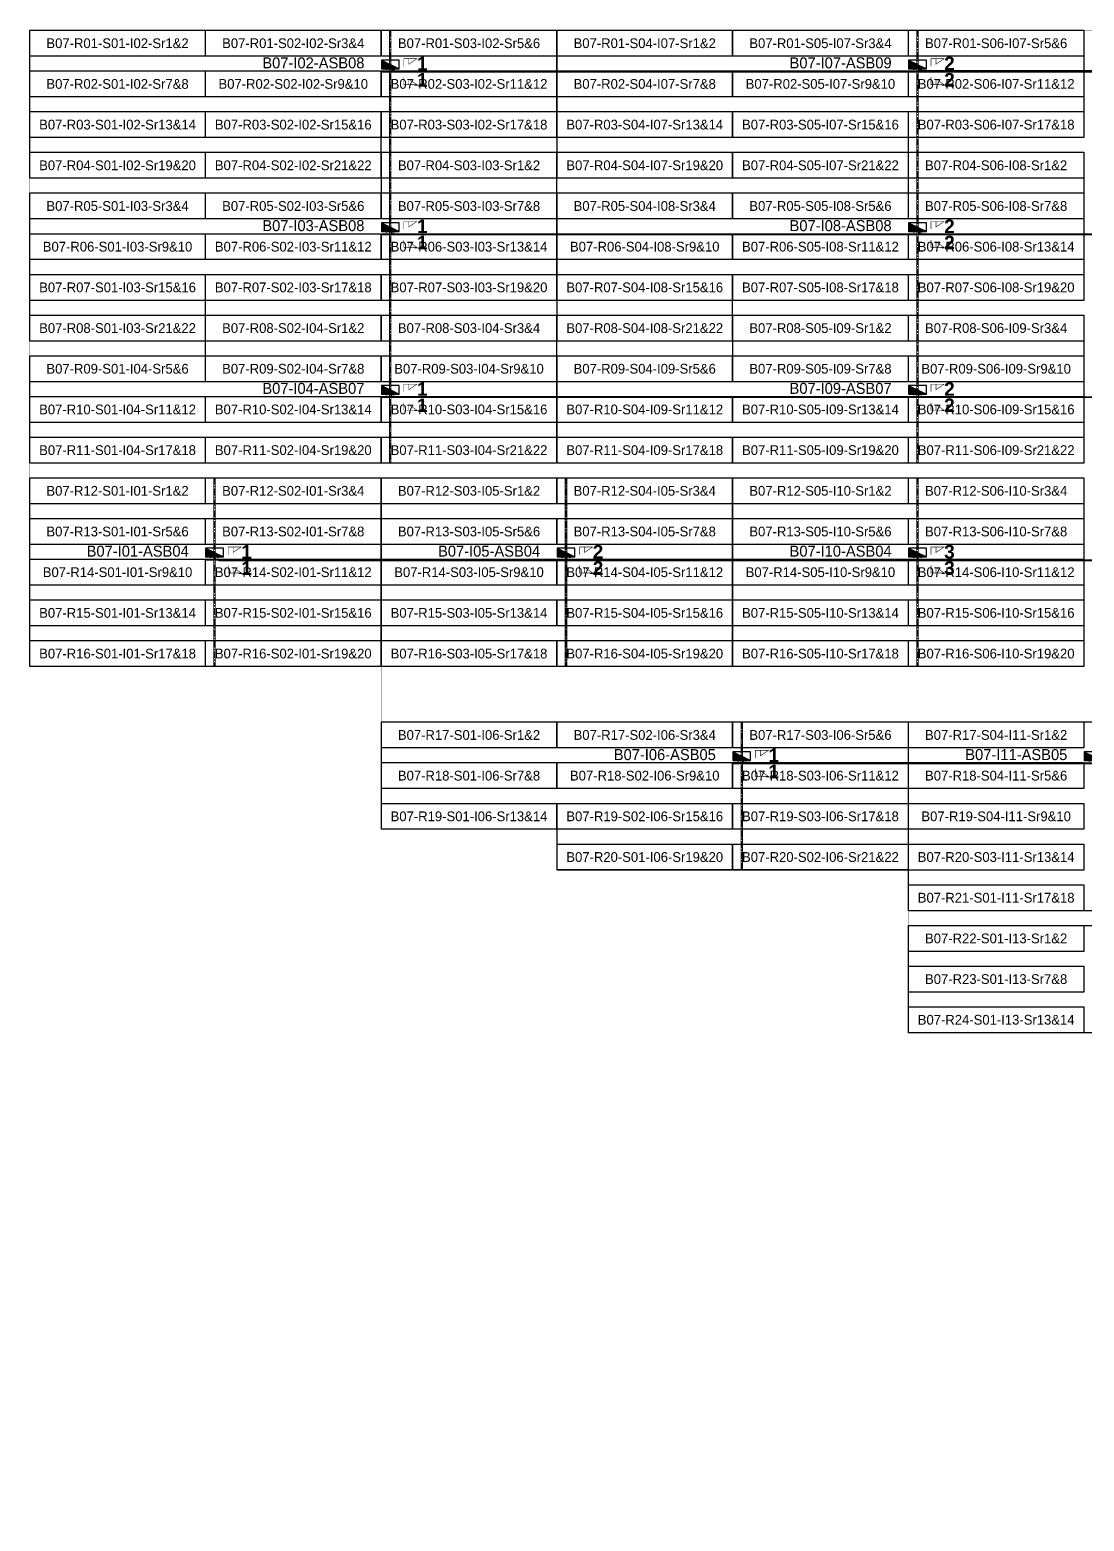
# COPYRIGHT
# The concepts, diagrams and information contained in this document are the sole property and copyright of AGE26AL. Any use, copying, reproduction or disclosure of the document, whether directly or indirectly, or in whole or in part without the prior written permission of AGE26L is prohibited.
# Model space of a CAD drawing. Header units: metres. Extents: x 529751 to 530334, y 2674512 to 2674787.
# Drawn here: x 529750.8 to 529945.1, y 2674511.8 to 2674786.7 of the extents above; entities that cross this region are included whole.
import ezdxf
from ezdxf.enums import TextEntityAlignment as Align

# ---------------------------------------------------------------- set-up
doc = ezdxf.new("R2010")
doc.units = ezdxf.units.M
doc.linetypes.add('CENTER', pattern=[2, 1.25, -0.25, 0.25, -0.25])
doc.layers.add('Boundary-12.5 MW Block', color=6, linetype='Continuous', lineweight=9)
doc.layers.add('PILE', color=1, linetype='Continuous', lineweight=15)
for name, color, linetype in [('DC Trench BL-07', 40, 'Continuous'), ('E-Inverter Grouping', 2, 'Continuous'), ('Inverter Block-07', 7, 'Continuous'), ('LT Cable(AG) INV to LT Panel BL-07', 2, 'Continuous'), ('Messenger Wire Block-07 (Master Path)', 30, 'Continuous'), ('Messenger Wire Block-07 (MW Path)', 191, 'Continuous'), ('MMS Table Block-07', 8, 'Continuous'), ('Plan Line - DC BL-07', 40, 'Continuous'), ('Section Marking BL-07', 2, 'Continuous')]:
    doc.layers.add(name, color=color, linetype=linetype)
doc.styles.add('BoldTextStyle', font='arialbd.ttf')
doc.styles.get("Standard").update_dxf_attribs({"font": 'Adani Regular.ttf'})

# ---------------------------------------------------------------- blocks, each defined once
blk = doc.blocks.new('MMS Table (32.292 x 4.788)')
at = {"color": 0}
blk.add_lwpolyline([(0, -0.002), (0, 4.786), (32.292, 4.786), (32.292, -0.002)], close=True, dxfattribs=at)
at = {"color": 7}
blk.add_attdef('ID1', text='', height=1.8, dxfattribs=at).set_placement((16.146, 2.392), align=Align.MIDDLE_CENTER)
blk = doc.blocks.new('Inverter Block')
h = blk.add_hatch(color=0)
h.dxf.hatch_style = 1
h.paths.add_polyline_path([(-1.46, 2.27), (-1.46, 0.85), (1.46, 0.85)])
at = {"color": 0}
blk.add_lwpolyline([(1.46, 2.27), (-1.46, 2.27), (-1.46, 0.85), (1.46, 0.85)], close=True, dxfattribs=at)
blk.add_lwpolyline([(-1.46, 2.27), (1.46, 0.85)], dxfattribs=at)
at = {"layer": 'PILE'}
for centre in [(-0.61, 0.85), (0.61, 0.85)]:
    blk.add_circle(centre, 0.156, dxfattribs=at)
at = {"color": 7}
blk.add_attdef('ID', (-1.46, 3.01), '', height=1.8, dxfattribs=at)

msp = doc.modelspace()

# ---------------------------------------------------------------- linework, layer by layer
at = {"layer": 'Boundary-12.5 MW Block', "const_width": 0.05}
msp.add_lwpolyline([(529750.79, 2674786.58), (530333.75, 2674786.58), (530333.75, 2674511.79), (530171.89, 2674511.79), (530171.89, 2674519.29), (530139.5, 2674519.29), (530139.5, 2674534.29), (530107.1, 2674534.29), (530107.1, 2674541.79), (530074.71, 2674541.79), (530074.71, 2674564.29), (530009.93, 2674564.29), (530009.93, 2674579.29), (529977.54, 2674579.29), (529977.54, 2674601.79), (529912.75, 2674601.79), (529912.75, 2674631.79), (529847.97, 2674631.79), (529847.97, 2674639.29), (529815.58, 2674639.29), (529815.58, 2674669.29), (529750.79, 2674669.29)], close=True, dxfattribs=at)
at = {"layer": 'DC Trench BL-07', "color": 40, "const_width": 0.15}
for points in [[(529817.36, 2674786.58), (529817.06, 2674786.58), (529817.06, 2674706.79), (529817.36, 2674706.79)], [(529914.54, 2674786.58), (529914.24, 2674786.58), (529914.24, 2674706.79), (529914.54, 2674706.79)], [(529784.97, 2674704.08), (529784.67, 2674704.08), (529784.67, 2674669.29), (529784.97, 2674669.29)], [(529849.76, 2674704.08), (529849.45, 2674704.08), (529849.45, 2674669.29), (529849.76, 2674669.29)], [(529914.54, 2674704.08), (529914.24, 2674704.08), (529914.24, 2674669.29), (529914.54, 2674669.29)], [(529882.15, 2674659.08), (529881.85, 2674659.08), (529881.85, 2674631.79), (529882.15, 2674631.79)]]:
    msp.add_lwpolyline(points, close=True, dxfattribs=at)
at = {"layer": 'E-Inverter Grouping'}
for points in [[(529847.87, 2674766.79), (529815.48, 2674766.79), (529815.48, 2674759.29), (529750.79, 2674759.29), (529750.79, 2674786.58), (529847.87, 2674786.58)], [(529945.04, 2674766.79), (529912.65, 2674766.79), (529912.65, 2674759.29), (529847.97, 2674759.29), (529847.97, 2674786.58), (529945.04, 2674786.58)], [(529847.87, 2674736.79), (529783.08, 2674736.79), (529783.08, 2674729.29), (529750.79, 2674729.29), (529750.79, 2674756.58), (529815.58, 2674756.58), (529815.58, 2674764.08), (529847.87, 2674764.08)], [(529945.04, 2674736.79), (529880.26, 2674736.79), (529880.26, 2674729.29), (529847.97, 2674729.29), (529847.97, 2674756.58), (529912.75, 2674756.58), (529912.75, 2674764.08), (529945.04, 2674764.08)], [(529847.87, 2674706.79), (529750.79, 2674706.79), (529750.79, 2674726.58), (529783.18, 2674726.58), (529783.18, 2674734.08), (529847.87, 2674734.08)], [(529945.04, 2674706.79), (529847.97, 2674706.79), (529847.97, 2674726.58), (529880.36, 2674726.58), (529880.36, 2674734.08), (529945.04, 2674734.08)], [(529912.65, 2674631.79), (529847.97, 2674631.79), (529847.97, 2674639.29), (529815.58, 2674639.29), (529815.58, 2674659.08), (529912.65, 2674659.08)]]:
    msp.add_lwpolyline(points, close=True, dxfattribs=at)
at = {"layer": 'E-Inverter Grouping', "color": 3}
for points in [[(529815.48, 2674669.29), (529750.79, 2674669.29), (529750.79, 2674704.08), (529815.48, 2674704.08)], [(529880.26, 2674669.29), (529815.58, 2674669.29), (529815.58, 2674704.08), (529880.26, 2674704.08)], [(529945.04, 2674669.29), (529880.36, 2674669.29), (529880.36, 2674704.08), (529945.04, 2674704.08)], [(529977.44, 2674624.29), (529912.75, 2674624.29), (529912.75, 2674659.08), (529977.44, 2674659.08)], [(530009.83, 2674594.29), (529977.54, 2674594.29), (529977.54, 2674601.79), (529912.75, 2674601.79), (529912.75, 2674621.58), (530009.83, 2674621.58)]]:
    msp.add_lwpolyline(points, close=True, dxfattribs=at)
at = {"layer": 'LT Cable(AG) INV to LT Panel BL-07'}
for points in [[(530034.97, 2674691.82), (530032.33, 2674691.82, -0.160873), (530031.79, 2674692), (530030.29, 2674693.11, 0.103275), (530029.93, 2674693.19), (530024.19, 2674693.19, -0.414214), (530023.29, 2674694.09), (530023.29, 2674705.27, 0.091166), (530023.23, 2674705.59), (530022.95, 2674706.32, -0.091166), (530022.89, 2674706.64), (530022.89, 2674778.15, 0.414214), (530021.99, 2674779.05), (529818.11, 2674779.05, -0.414214), (529817.21, 2674779.95), (529817.21, 2674780.19)], [(530032.98, 2674691.85), (530032.34, 2674691.85, -0.160731), (530031.8, 2674692.03), (530030.3, 2674693.14, 0.103275), (530029.94, 2674693.21), (530024.21, 2674693.21, -0.414214), (530023.31, 2674694.11), (530023.31, 2674705.28, 0.091166), (530023.25, 2674705.6), (530022.98, 2674706.32, -0.091166), (530022.92, 2674706.64), (530022.92, 2674778.17, 0.414214), (530022.02, 2674779.07), (529915.29, 2674779.07, -0.414214), (529914.39, 2674779.97), (529914.39, 2674780.19)], [(530034.97, 2674691.75), (530032.31, 2674691.75, -0.161305), (530031.77, 2674691.93), (530030.28, 2674693.04, 0.103275), (530029.92, 2674693.11), (530024.11, 2674693.11, -0.414214), (530023.21, 2674694.01), (530023.21, 2674705.26, 0.091166), (530023.15, 2674705.58), (530022.88, 2674706.3, -0.091166), (530022.82, 2674706.62), (530022.82, 2674748.07, 0.414214), (530021.92, 2674748.97), (529818.11, 2674748.97, -0.414214), (529817.21, 2674749.87), (529817.21, 2674750.19)], [(530034.97, 2674691.77), (530032.31, 2674691.77, -0.16116), (530031.78, 2674691.95), (530030.28, 2674693.06, 0.103275), (530029.92, 2674693.14), (530024.14, 2674693.14, -0.414214), (530023.24, 2674694.04), (530023.24, 2674705.26, 0.091166), (530023.18, 2674705.58), (530022.9, 2674706.31, -0.091166), (530022.84, 2674706.63), (530022.84, 2674748.1, 0.414214), (530021.94, 2674749), (529915.29, 2674749, -0.414214), (529914.39, 2674749.9), (529914.39, 2674750.19)], [(530037.12, 2674691.67), (530032.29, 2674691.67, -0.161743), (530031.75, 2674691.85), (530030.26, 2674692.96, 0.103275), (530029.9, 2674693.04), (530024.04, 2674693.04, -0.414214), (530023.14, 2674693.94), (530023.14, 2674705.24, 0.091166), (530023.08, 2674705.56), (530022.8, 2674706.29, -0.091166), (530022.74, 2674706.61), (530022.74, 2674718, 0.414214), (530021.84, 2674718.9), (529818.11, 2674718.9, -0.414214), (529817.21, 2674719.8), (529817.21, 2674720.19)], [(530037.12, 2674691.7), (530032.29, 2674691.7, -0.161596), (530031.76, 2674691.88), (530030.27, 2674692.99, 0.103275), (530029.91, 2674693.06), (530024.06, 2674693.06, -0.414214), (530023.16, 2674693.96), (530023.16, 2674705.25, 0.091166), (530023.1, 2674705.57), (530022.83, 2674706.29, -0.091166), (530022.77, 2674706.61), (530022.77, 2674718.02, 0.414214), (530021.87, 2674718.92), (529915.29, 2674718.92, -0.414214), (529914.39, 2674719.82), (529914.39, 2674720.19)], [(530037.71, 2674690.36), (530037.71, 2674690.67, 0.414214), (530036.81, 2674691.57), (530032.26, 2674691.57, -0.162338), (530031.72, 2674691.75), (530030.24, 2674692.86, 0.103275), (530029.88, 2674692.94), (530023.94, 2674692.94, -0.414214), (530023.04, 2674693.84), (530023.04, 2674705.23, 0.091166), (530022.98, 2674705.55), (530022.7, 2674706.27, -0.091166), (530022.64, 2674706.59), (530022.64, 2674710.4, 0.414214), (530021.74, 2674711.3), (530009.28, 2674711.3, 0.414214), (530008.38, 2674710.4), (530008.38, 2674689.7, -0.414214), (530007.48, 2674688.8), (529785.72, 2674688.8, -0.414214), (529784.82, 2674689.7), (529784.82, 2674690.19)], [(530037.74, 2674690.36), (530037.74, 2674690.7, 0.414214), (530036.84, 2674691.6), (530032.27, 2674691.6, -0.162188), (530031.73, 2674691.78), (530030.25, 2674692.89, 0.103275), (530029.89, 2674692.96), (530023.96, 2674692.96, -0.414214), (530023.06, 2674693.86), (530023.06, 2674705.23, 0.091166), (530023, 2674705.55), (530022.73, 2674706.28, -0.091166), (530022.67, 2674706.6), (530022.67, 2674710.42, 0.414214), (530021.77, 2674711.32), (530009.25, 2674711.32, 0.414214), (530008.35, 2674710.42), (530008.35, 2674689.72, -0.414214), (530007.45, 2674688.82), (529850.51, 2674688.82, -0.414214), (529849.61, 2674689.72), (529849.61, 2674690.19)], [(530037.76, 2674690.36), (530037.76, 2674690.72, 0.414214), (530036.86, 2674691.62), (530032.27, 2674691.62, -0.162039), (530031.73, 2674691.8), (530030.25, 2674692.91, 0.103275), (530029.89, 2674692.99), (530023.99, 2674692.99, -0.414214), (530023.09, 2674693.89), (530023.09, 2674705.23, 0.091166), (530023.03, 2674705.55), (530022.75, 2674706.28, -0.091166), (530022.69, 2674706.6), (530022.69, 2674710.45, 0.414214), (530021.79, 2674711.35), (530009.23, 2674711.35, 0.414214), (530008.33, 2674710.45), (530008.33, 2674689.75, -0.414214), (530007.43, 2674688.85), (529915.29, 2674688.85, -0.414214), (529914.39, 2674689.75), (529914.39, 2674690.19)], [(530036.07, 2674690.29), (530032.46, 2674690.29, -0.102793), (530032.11, 2674690.36), (530030.18, 2674691.2, 0.042157), (530030.03, 2674691.21), (530024.04, 2674691.21, 0.414214), (530023.14, 2674690.31), (530023.14, 2674660.72, -0.054562), (530023.11, 2674660.53), (530022.87, 2674659.42, 0.054562), (530022.85, 2674659.23), (530022.85, 2674652.37, -0.414214), (530021.95, 2674651.47), (529882.9, 2674651.47, -0.414214), (529882, 2674652.37), (529882, 2674652.69)]]:
    msp.add_lwpolyline(points, format="xyb", dxfattribs=at)
at = {"layer": 'Messenger Wire Block-07 (Master Path)'}
for points in [[(529815.58, 2674778.94), (530022.78, 2674778.94)], [(529815.58, 2674748.94), (530022.78, 2674748.94)], [(529815.58, 2674718.94), (530022.78, 2674718.94)], [(529783.18, 2674688.94), (530008.24, 2674688.94)], [(529880.36, 2674651.44), (530022.89, 2674651.44)]]:
    msp.add_lwpolyline(points, dxfattribs=at)
at = {"layer": 'Messenger Wire Block-07 (MW Path)', "const_width": 0.1}
for points in [[(529815.58, 2674778.94), (530022.78, 2674778.94)], [(529815.58, 2674748.94), (530022.78, 2674748.94)], [(529815.58, 2674718.94), (530022.78, 2674718.94)], [(529783.18, 2674688.94), (530008.24, 2674688.94)], [(529880.36, 2674651.44), (530022.89, 2674651.44)]]:
    msp.add_lwpolyline(points, dxfattribs=at)
at = {"layer": 'Plan Line - DC BL-07', "color": 6, "linetype": 'CENTER'}
for points in [[(529817.21, 2674786.58), (529817.21, 2674706.79)], [(529914.39, 2674786.58), (529914.39, 2674706.79)], [(529784.82, 2674704.08), (529784.82, 2674669.29)], [(529849.61, 2674704.08), (529849.61, 2674669.29)], [(529914.39, 2674704.08), (529914.39, 2674669.29)], [(529882, 2674659.08), (529882, 2674631.79)]]:
    msp.add_lwpolyline(points, dxfattribs=at)
at = {"layer": 'Section Marking BL-07', "color": 94, "lineweight": 35, "true_color": 0x00a500, "const_width": 0.1}
for points in [[(529819.71, 2674779.94), (529819.71, 2674781.33), (529822.11, 2674781.33), (529820.63, 2674780.32), (529820.63, 2674781.33)], [(529916.89, 2674779.94), (529916.89, 2674781.33), (529919.29, 2674781.33), (529917.81, 2674780.32), (529917.81, 2674781.33)], [(529819.71, 2674777.94), (529819.71, 2674776.55), (529822.11, 2674776.55), (529820.63, 2674777.56), (529820.63, 2674776.55)], [(529916.89, 2674777.94), (529916.89, 2674776.55), (529919.29, 2674776.55), (529917.81, 2674777.56), (529917.81, 2674776.55)], [(529819.71, 2674749.94), (529819.71, 2674751.33), (529822.11, 2674751.33), (529820.63, 2674750.32), (529820.63, 2674751.33)], [(529916.89, 2674749.94), (529916.89, 2674751.33), (529919.29, 2674751.33), (529917.81, 2674750.32), (529917.81, 2674751.33)], [(529819.71, 2674747.94), (529819.71, 2674746.55), (529822.11, 2674746.55), (529820.63, 2674747.56), (529820.63, 2674746.55)], [(529916.89, 2674747.94), (529916.89, 2674746.55), (529919.29, 2674746.55), (529917.81, 2674747.56), (529917.81, 2674746.55)], [(529819.71, 2674719.94), (529819.71, 2674721.33), (529822.11, 2674721.33), (529820.63, 2674720.32), (529820.63, 2674721.33)], [(529916.89, 2674719.94), (529916.89, 2674721.33), (529919.29, 2674721.33), (529917.81, 2674720.32), (529917.81, 2674721.33)], [(529819.71, 2674717.94), (529819.71, 2674716.55), (529822.11, 2674716.55), (529820.63, 2674717.56), (529820.63, 2674716.55)], [(529916.89, 2674717.94), (529916.89, 2674716.55), (529919.29, 2674716.55), (529917.81, 2674717.56), (529917.81, 2674716.55)], [(529787.32, 2674689.94), (529787.32, 2674691.33), (529789.72, 2674691.33), (529788.24, 2674690.32), (529788.24, 2674691.33)], [(529852.11, 2674689.94), (529852.11, 2674691.33), (529854.51, 2674691.33), (529853.03, 2674690.32), (529853.03, 2674691.33)], [(529916.89, 2674689.94), (529916.89, 2674691.33), (529919.29, 2674691.33), (529917.81, 2674690.32), (529917.81, 2674691.33)], [(529787.32, 2674687.94), (529787.32, 2674686.55), (529789.72, 2674686.55), (529788.24, 2674687.56), (529788.24, 2674686.55)], [(529852.11, 2674687.94), (529852.11, 2674686.55), (529854.51, 2674686.55), (529853.03, 2674687.56), (529853.03, 2674686.55)], [(529916.89, 2674687.94), (529916.89, 2674686.55), (529919.29, 2674686.55), (529917.81, 2674687.56), (529917.81, 2674686.55)], [(529884.5, 2674652.44), (529884.5, 2674653.83), (529886.9, 2674653.83), (529885.42, 2674652.82), (529885.42, 2674653.83)], [(529884.5, 2674650.44), (529884.5, 2674649.05), (529886.9, 2674649.05), (529885.42, 2674650.06), (529885.42, 2674649.05)]]:
    msp.add_lwpolyline(points, dxfattribs=at)

# ---------------------------------------------------------------- block references
at = {"layer": 'Inverter Block-07'}
ref = msp.add_blockref('Inverter Block', (529817.21, 2674778.53), dxfattribs=dict(at, xscale=1.124999999976148, yscale=1.124999999976148, zscale=1.124999999976148))
ref.add_attrib('ID', 'B07-I02-ASB08', (529793.63, 2674779.55), dxfattribs={"layer": '0', "color": 7, "height": 2.025})
ref = msp.add_blockref('Inverter Block', (529914.39, 2674778.53), dxfattribs=dict(at, xscale=1.124999999976148, yscale=1.124999999976148, zscale=1.124999999976148))
ref.add_attrib('ID', 'B07-I07-ASB09', (529890.81, 2674779.55), dxfattribs={"layer": '0', "color": 7, "height": 2.025})
ref = msp.add_blockref('Inverter Block', (529817.21, 2674748.53), dxfattribs=dict(at, xscale=1.124999999976148, yscale=1.124999999976148, zscale=1.124999999976148))
ref.add_attrib('ID', 'B07-I03-ASB08', (529793.63, 2674749.55), dxfattribs={"layer": '0', "color": 7, "height": 2.025})
ref = msp.add_blockref('Inverter Block', (529914.39, 2674748.53), dxfattribs=dict(at, xscale=1.124999999976148, yscale=1.124999999976148, zscale=1.124999999976148))
ref.add_attrib('ID', 'B07-I08-ASB08', (529890.81, 2674749.55), dxfattribs={"layer": '0', "color": 7, "height": 2.025})
ref = msp.add_blockref('Inverter Block', (529817.21, 2674718.53), dxfattribs=dict(at, xscale=1.124999999976148, yscale=1.124999999976148, zscale=1.124999999976148))
ref.add_attrib('ID', 'B07-I04-ASB07', (529793.63, 2674719.55), dxfattribs={"layer": '0', "color": 7, "height": 2.025})
ref = msp.add_blockref('Inverter Block', (529914.39, 2674718.53), dxfattribs=dict(at, xscale=1.124999999976148, yscale=1.124999999976148, zscale=1.124999999976148))
ref.add_attrib('ID', 'B07-I09-ASB07', (529890.81, 2674719.55), dxfattribs={"layer": '0', "color": 7, "height": 2.025})
ref = msp.add_blockref('Inverter Block', (529784.82, 2674688.53), dxfattribs=dict(at, xscale=1.124999999976148, yscale=1.124999999976148, zscale=1.124999999976148))
ref.add_attrib('ID', 'B07-I01-ASB04', (529761.24, 2674689.55), dxfattribs={"layer": '0', "color": 7, "height": 2.025})
ref = msp.add_blockref('Inverter Block', (529849.61, 2674688.53), dxfattribs=dict(at, xscale=1.124999999976148, yscale=1.124999999976148, zscale=1.124999999976148))
ref.add_attrib('ID', 'B07-I05-ASB04', (529826.02, 2674689.55), dxfattribs={"layer": '0', "color": 7, "height": 2.025})
ref = msp.add_blockref('Inverter Block', (529914.39, 2674688.53), dxfattribs=dict(at, xscale=1.124999999976148, yscale=1.124999999976148, zscale=1.124999999976148))
ref.add_attrib('ID', 'B07-I10-ASB04', (529890.81, 2674689.55), dxfattribs={"layer": '0', "color": 7, "height": 2.025})
ref = msp.add_blockref('Inverter Block', (529882, 2674651.03), dxfattribs=dict(at, xscale=1.124999999976148, yscale=1.124999999976148, zscale=1.124999999976148))
ref.add_attrib('ID', 'B07-I06-ASB05', (529858.41, 2674652.05), dxfattribs={"layer": '0', "color": 7, "height": 2.025})
ref = msp.add_blockref('Inverter Block', (529946.78, 2674651.03), dxfattribs=dict(at, xscale=1.124999999976148, yscale=1.124999999976148, zscale=1.124999999976148))
ref.add_attrib('ID', 'B07-I11-ASB05', (529923.2, 2674652.05), dxfattribs={"layer": '0', "color": 7, "height": 2.025})
at = {"layer": 'MMS Table Block-07'}
for p, values in [((529750.79, 2674781.79), {'ID1': 'B07-R01-S01-I02-Sr1&2'}), ((529783.18, 2674781.79), {'ID1': 'B07-R01-S02-I02-Sr3&4'}), ((529815.58, 2674781.79), {'ID1': 'B07-R01-S03-I02-Sr5&6'}), ((529847.97, 2674781.79), {'ID1': 'B07-R01-S04-I07-Sr1&2'}), ((529880.36, 2674781.79), {'ID1': 'B07-R01-S05-I07-Sr3&4'}), ((529912.75, 2674781.79), {'ID1': 'B07-R01-S06-I07-Sr5&6'}), ((529750.79, 2674774.29), {'ID1': 'B07-R02-S01-I02-Sr7&8'}), ((529783.18, 2674774.29), {'ID1': 'B07-R02-S02-I02-Sr9&10'}), ((529815.58, 2674774.29), {'ID1': 'B07-R02-S03-I02-Sr11&12'}), ((529847.97, 2674774.29), {'ID1': 'B07-R02-S04-I07-Sr7&8'}), ((529880.36, 2674774.29), {'ID1': 'B07-R02-S05-I07-Sr9&10'}), ((529912.75, 2674774.29), {'ID1': 'B07-R02-S06-I07-Sr11&12'}), ((529750.79, 2674766.79), {'ID1': 'B07-R03-S01-I02-Sr13&14'}), ((529783.18, 2674766.79), {'ID1': 'B07-R03-S02-I02-Sr15&16'}), ((529815.58, 2674766.79), {'ID1': 'B07-R03-S03-I02-Sr17&18'}), ((529847.97, 2674766.79), {'ID1': 'B07-R03-S04-I07-Sr13&14'}), ((529880.36, 2674766.79), {'ID1': 'B07-R03-S05-I07-Sr15&16'}), ((529912.75, 2674766.79), {'ID1': 'B07-R03-S06-I07-Sr17&18'}), ((529750.79, 2674759.29), {'ID1': 'B07-R04-S01-I02-Sr19&20'}), ((529783.18, 2674759.29), {'ID1': 'B07-R04-S02-I02-Sr21&22'}), ((529815.58, 2674759.29), {'ID1': 'B07-R04-S03-I03-Sr1&2'}), ((529847.97, 2674759.29), {'ID1': 'B07-R04-S04-I07-Sr19&20'}), ((529880.36, 2674759.29), {'ID1': 'B07-R04-S05-I07-Sr21&22'}), ((529912.75, 2674759.29), {'ID1': 'B07-R04-S06-I08-Sr1&2'}), ((529750.79, 2674751.79), {'ID1': 'B07-R05-S01-I03-Sr3&4'}), ((529783.18, 2674751.79), {'ID1': 'B07-R05-S02-I03-Sr5&6'}), ((529815.58, 2674751.79), {'ID1': 'B07-R05-S03-I03-Sr7&8'}), ((529847.97, 2674751.79), {'ID1': 'B07-R05-S04-I08-Sr3&4'}), ((529880.36, 2674751.79), {'ID1': 'B07-R05-S05-I08-Sr5&6'}), ((529912.75, 2674751.79), {'ID1': 'B07-R05-S06-I08-Sr7&8'}), ((529750.79, 2674744.29), {'ID1': 'B07-R06-S01-I03-Sr9&10'}), ((529783.18, 2674744.29), {'ID1': 'B07-R06-S02-I03-Sr11&12'}), ((529815.58, 2674744.29), {'ID1': 'B07-R06-S03-I03-Sr13&14'}), ((529847.97, 2674744.29), {'ID1': 'B07-R06-S04-I08-Sr9&10'}), ((529880.36, 2674744.29), {'ID1': 'B07-R06-S05-I08-Sr11&12'}), ((529912.75, 2674744.29), {'ID1': 'B07-R06-S06-I08-Sr13&14'}), ((529750.79, 2674736.79), {'ID1': 'B07-R07-S01-I03-Sr15&16'}), ((529783.18, 2674736.79), {'ID1': 'B07-R07-S02-I03-Sr17&18'}), ((529815.58, 2674736.79), {'ID1': 'B07-R07-S03-I03-Sr19&20'}), ((529847.97, 2674736.79), {'ID1': 'B07-R07-S04-I08-Sr15&16'}), ((529880.36, 2674736.79), {'ID1': 'B07-R07-S05-I08-Sr17&18'}), ((529912.75, 2674736.79), {'ID1': 'B07-R07-S06-I08-Sr19&20'}), ((529750.79, 2674729.29), {'ID1': 'B07-R08-S01-I03-Sr21&22'}), ((529783.18, 2674729.29), {'ID1': 'B07-R08-S02-I04-Sr1&2'}), ((529815.58, 2674729.29), {'ID1': 'B07-R08-S03-I04-Sr3&4'}), ((529847.97, 2674729.29), {'ID1': 'B07-R08-S04-I08-Sr21&22'}), ((529880.36, 2674729.29), {'ID1': 'B07-R08-S05-I09-Sr1&2'}), ((529912.75, 2674729.29), {'ID1': 'B07-R08-S06-I09-Sr3&4'}), ((529750.79, 2674721.79), {'ID1': 'B07-R09-S01-I04-Sr5&6'}), ((529783.18, 2674721.79), {'ID1': 'B07-R09-S02-I04-Sr7&8'}), ((529815.58, 2674721.79), {'ID1': 'B07-R09-S03-I04-Sr9&10'}), ((529847.97, 2674721.79), {'ID1': 'B07-R09-S04-I09-Sr5&6'}), ((529880.36, 2674721.79), {'ID1': 'B07-R09-S05-I09-Sr7&8'}), ((529912.75, 2674721.79), {'ID1': 'B07-R09-S06-I09-Sr9&10'}), ((529750.79, 2674714.29), {'ID1': 'B07-R10-S01-I04-Sr11&12'}), ((529783.18, 2674714.29), {'ID1': 'B07-R10-S02-I04-Sr13&14'}), ((529815.58, 2674714.29), {'ID1': 'B07-R10-S03-I04-Sr15&16'}), ((529847.97, 2674714.29), {'ID1': 'B07-R10-S04-I09-Sr11&12'}), ((529880.36, 2674714.29), {'ID1': 'B07-R10-S05-I09-Sr13&14'}), ((529912.75, 2674714.29), {'ID1': 'B07-R10-S06-I09-Sr15&16'}), ((529750.79, 2674706.79), {'ID1': 'B07-R11-S01-I04-Sr17&18'}), ((529783.18, 2674706.79), {'ID1': 'B07-R11-S02-I04-Sr19&20'}), ((529815.58, 2674706.79), {'ID1': 'B07-R11-S03-I04-Sr21&22'}), ((529847.97, 2674706.79), {'ID1': 'B07-R11-S04-I09-Sr17&18'}), ((529880.36, 2674706.79), {'ID1': 'B07-R11-S05-I09-Sr19&20'}), ((529912.75, 2674706.79), {'ID1': 'B07-R11-S06-I09-Sr21&22'}), ((529750.79, 2674699.29), {'ID1': 'B07-R12-S01-I01-Sr1&2'}), ((529783.18, 2674699.29), {'ID1': 'B07-R12-S02-I01-Sr3&4'}), ((529815.58, 2674699.29), {'ID1': 'B07-R12-S03-I05-Sr1&2'}), ((529847.97, 2674699.29), {'ID1': 'B07-R12-S04-I05-Sr3&4'}), ((529880.36, 2674699.29), {'ID1': 'B07-R12-S05-I10-Sr1&2'}), ((529912.75, 2674699.29), {'ID1': 'B07-R12-S06-I10-Sr3&4'}), ((529750.79, 2674691.79), {'ID1': 'B07-R13-S01-I01-Sr5&6'}), ((529783.18, 2674691.79), {'ID1': 'B07-R13-S02-I01-Sr7&8'}), ((529815.58, 2674691.79), {'ID1': 'B07-R13-S03-I05-Sr5&6'}), ((529847.97, 2674691.79), {'ID1': 'B07-R13-S04-I05-Sr7&8'}), ((529880.36, 2674691.79), {'ID1': 'B07-R13-S05-I10-Sr5&6'}), ((529912.75, 2674691.79), {'ID1': 'B07-R13-S06-I10-Sr7&8'}), ((529750.79, 2674684.29), {'ID1': 'B07-R14-S01-I01-Sr9&10'}), ((529783.18, 2674684.29), {'ID1': 'B07-R14-S02-I01-Sr11&12'}), ((529815.58, 2674684.29), {'ID1': 'B07-R14-S03-I05-Sr9&10'}), ((529847.97, 2674684.29), {'ID1': 'B07-R14-S04-I05-Sr11&12'}), ((529880.36, 2674684.29), {'ID1': 'B07-R14-S05-I10-Sr9&10'}), ((529912.75, 2674684.29), {'ID1': 'B07-R14-S06-I10-Sr11&12'}), ((529750.79, 2674676.79), {'ID1': 'B07-R15-S01-I01-Sr13&14'}), ((529783.18, 2674676.79), {'ID1': 'B07-R15-S02-I01-Sr15&16'}), ((529815.58, 2674676.79), {'ID1': 'B07-R15-S03-I05-Sr13&14'}), ((529847.97, 2674676.79), {'ID1': 'B07-R15-S04-I05-Sr15&16'}), ((529880.36, 2674676.79), {'ID1': 'B07-R15-S05-I10-Sr13&14'}), ((529912.75, 2674676.79), {'ID1': 'B07-R15-S06-I10-Sr15&16'}), ((529750.79, 2674669.29), {'ID1': 'B07-R16-S01-I01-Sr17&18'}), ((529783.18, 2674669.29), {'ID1': 'B07-R16-S02-I01-Sr19&20'}), ((529815.58, 2674669.29), {'ID1': 'B07-R16-S03-I05-Sr17&18'}), ((529847.97, 2674669.29), {'ID1': 'B07-R16-S04-I05-Sr19&20'}), ((529880.36, 2674669.29), {'ID1': 'B07-R16-S05-I10-Sr17&18'}), ((529912.75, 2674669.29), {'ID1': 'B07-R16-S06-I10-Sr19&20'}), ((529815.58, 2674654.29), {'ID1': 'B07-R17-S01-I06-Sr1&2'}), ((529847.97, 2674654.29), {'ID1': 'B07-R17-S02-I06-Sr3&4'}), ((529880.36, 2674654.29), {'ID1': 'B07-R17-S03-I06-Sr5&6'}), ((529912.75, 2674654.29), {'ID1': 'B07-R17-S04-I11-Sr1&2'}), ((529815.58, 2674646.79), {'ID1': 'B07-R18-S01-I06-Sr7&8'}), ((529847.97, 2674646.79), {'ID1': 'B07-R18-S02-I06-Sr9&10'}), ((529880.36, 2674646.79), {'ID1': 'B07-R18-S03-I06-Sr11&12'}), ((529912.75, 2674646.79), {'ID1': 'B07-R18-S04-I11-Sr5&6'}), ((529815.58, 2674639.29), {'ID1': 'B07-R19-S01-I06-Sr13&14'}), ((529847.97, 2674639.29), {'ID1': 'B07-R19-S02-I06-Sr15&16'}), ((529880.36, 2674639.29), {'ID1': 'B07-R19-S03-I06-Sr17&18'}), ((529912.75, 2674639.29), {'ID1': 'B07-R19-S04-I11-Sr9&10'}), ((529847.97, 2674631.79), {'ID1': 'B07-R20-S01-I06-Sr19&20'}), ((529880.36, 2674631.79), {'ID1': 'B07-R20-S02-I06-Sr21&22'}), ((529912.75, 2674631.79), {'ID1': 'B07-R20-S03-I11-Sr13&14'}), ((529912.75, 2674624.29), {'ID1': 'B07-R21-S01-I11-Sr17&18'}), ((529912.75, 2674616.79), {'ID1': 'B07-R22-S01-I13-Sr1&2'}), ((529912.75, 2674609.29), {'ID1': 'B07-R23-S01-I13-Sr7&8'}), ((529912.75, 2674601.79), {'ID1': 'B07-R24-S01-I13-Sr13&14'})]:
    msp.add_blockref('MMS Table (32.292 x 4.788)', p, dxfattribs=at).add_auto_attribs(values)

# ---------------------------------------------------------------- texts
at = {"layer": 'Section Marking BL-07', "color": 94, "true_color": 0x00a500, "style": 'BoldTextStyle'}
for s, p in [('1', (529823.11, 2674780.44)), ('2', (529920.29, 2674780.44)), ('1', (529823.11, 2674777.44)), ('2', (529920.29, 2674777.44)), ('1', (529823.11, 2674750.44)), ('2', (529920.29, 2674750.44)), ('1', (529823.11, 2674747.44)), ('2', (529920.29, 2674747.44)), ('1', (529823.11, 2674720.44)), ('2', (529920.29, 2674720.44)), ('1', (529823.11, 2674717.44)), ('2', (529920.29, 2674717.44)), ('1', (529790.72, 2674690.44)), ('2', (529855.51, 2674690.44)), ('3', (529920.29, 2674690.44)), ('1', (529790.72, 2674687.44)), ('2', (529855.51, 2674687.44)), ('3', (529920.29, 2674687.44)), ('1', (529887.9, 2674652.94)), ('1', (529887.9, 2674649.94))]:
    msp.add_text(s, height=2.5, dxfattribs=at).set_placement(p, align=Align.MIDDLE_CENTER)

doc.saveas('drawing.dxf')
